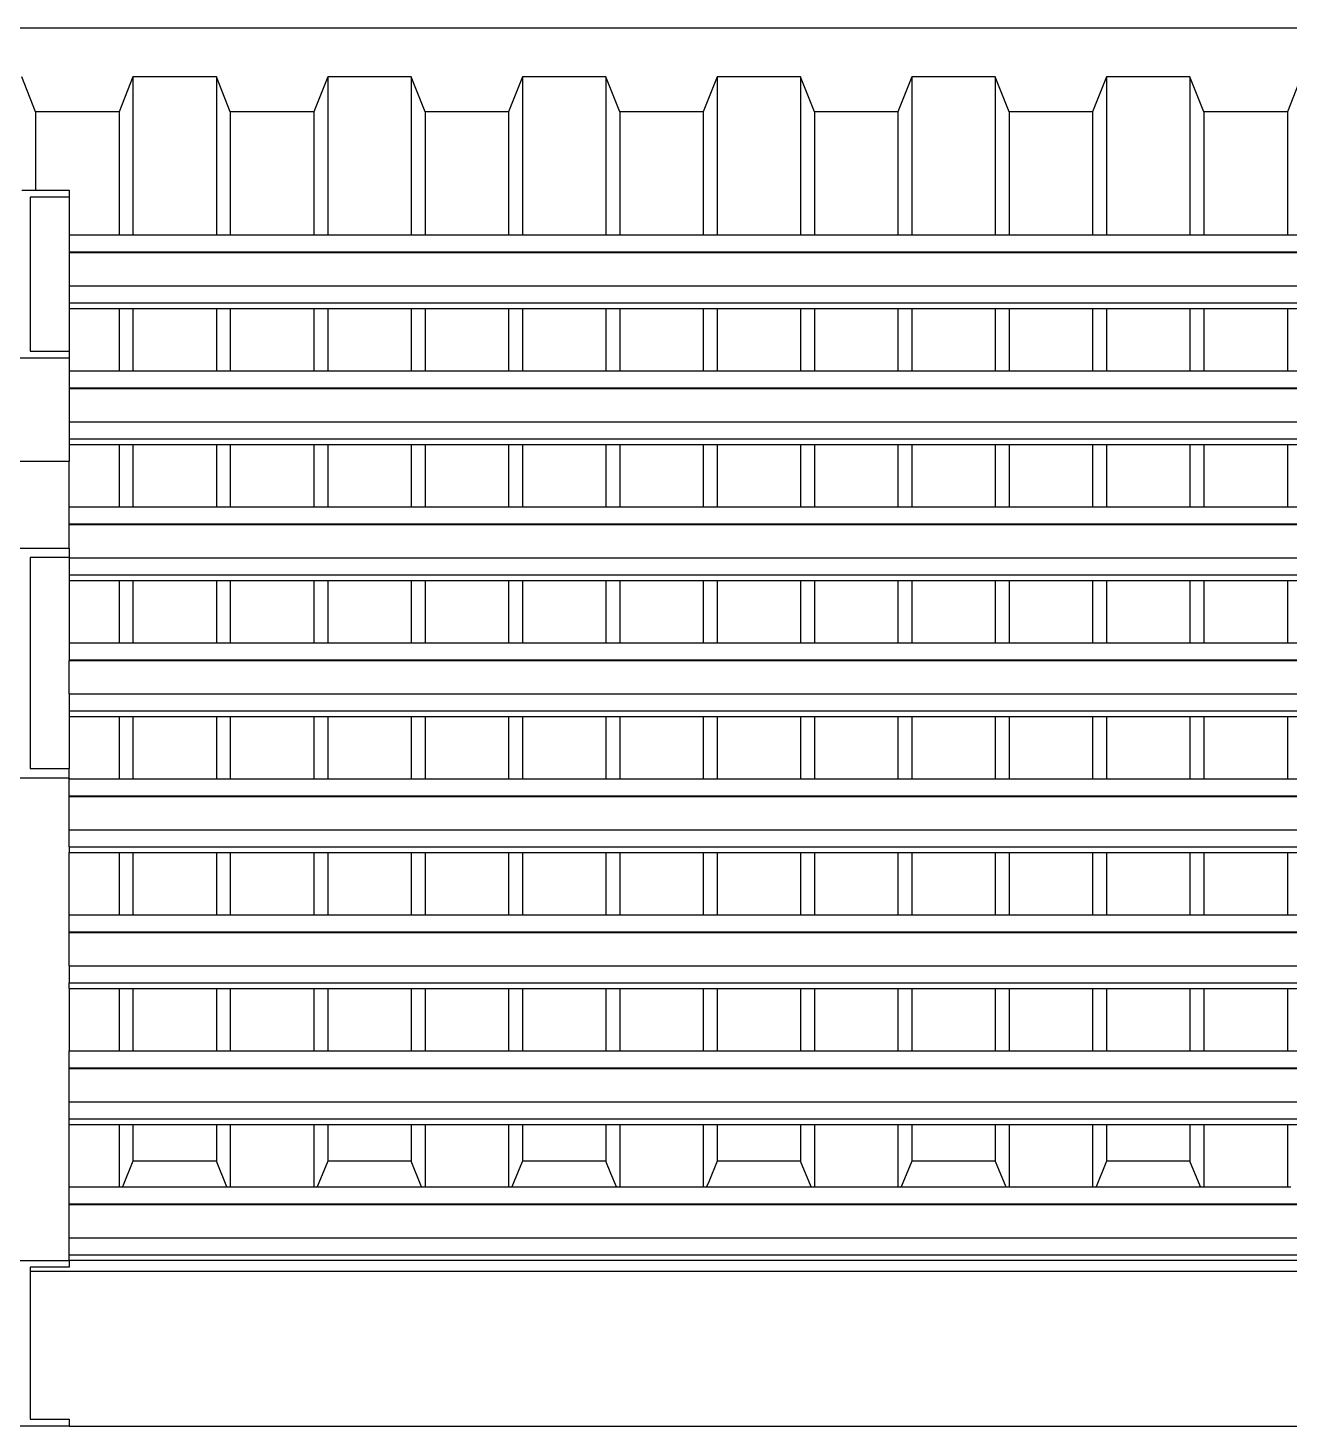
# Model space of a CAD drawing. Extents: x -35.6 to 35.6, y -12.2 to 13.4.
# Drawn here: x -14.985 to -13.156, y 10.833 to 12.861 of the extents above; entities that cross this region are included whole.
import ezdxf

# ---------------------------------------------------------------- set-up
doc = ezdxf.new("R2010")
doc.units = 0
doc.layers.get('0').update_dxf_attribs({"linetype": 'CONTINUOUS'})
doc.layers.add('SECTIONCUTEDGES', color=7, linetype='CONTINUOUS')

msp = doc.modelspace()

# ---------------------------------------------------------------- linework, layer by layer
for p, q in [((-14.8329, 12.7899), (-14.8329, 12.5607)), ((-14.7118, 12.7899), (-14.7118, 12.5607)), ((-14.5504, 12.7899), (-14.5504, 12.5607)), ((-14.4294, 12.7899), (-14.4294, 12.5607)), ((-14.268, 12.7899), (-14.268, 12.5607)), ((-14.147, 12.7899), (-14.147, 12.5607)), ((-13.9856, 12.7899), (-13.9856, 12.5607)), ((-13.8646, 12.7899), (-13.8646, 12.5607)), ((-13.7032, 12.7899), (-13.7032, 12.5607)), ((-13.5822, 12.7899), (-13.5822, 12.5607)), ((-13.4208, 12.7899), (-13.4208, 12.5607)), ((-13.2998, 12.7899), (-13.2998, 12.5607)), ((-14.9741, 12.7392), (-14.9741, 12.6254)), ((-14.853, 12.7392), (-14.853, 12.5607)), ((-14.6917, 12.7392), (-14.6917, 12.5607)), ((-14.5706, 12.7392), (-14.5706, 12.5607)), ((-14.4092, 12.7392), (-14.4092, 12.5607)), ((-14.2882, 12.7392), (-14.2882, 12.5607)), ((-14.1268, 12.7392), (-14.1268, 12.5607)), ((-14.0058, 12.7392), (-14.0058, 12.5607)), ((-13.8444, 12.7392), (-13.8444, 12.5607)), ((-13.7234, 12.7392), (-13.7234, 12.5607)), ((-13.562, 12.7392), (-13.562, 12.5607)), ((-13.441, 12.7392), (-13.441, 12.5607)), ((-13.2796, 12.7392), (-13.2796, 12.5607)), ((-13.1585, 12.7392), (-13.1585, 12.5607)), ((-14.9252, 12.6154), (-14.9252, 12.5607)), ((-14.9252, 12.5607), (-14.853, 12.5607)), ((-14.9252, 12.5607), (-14.9252, 12.536)), ((-14.853, 12.5607), (-14.8329, 12.5607)), ((-14.8329, 12.5607), (-14.7118, 12.5607)), ((-14.7118, 12.5607), (-14.6917, 12.5607)), ((-14.6917, 12.5607), (-14.5706, 12.5607)), ((-14.5706, 12.5607), (-14.5504, 12.5607)), ((-14.5504, 12.5607), (-14.4294, 12.5607)), ((-14.4294, 12.5607), (-14.4092, 12.5607)), ((-14.4092, 12.5607), (-14.2882, 12.5607)), ((-14.2882, 12.5607), (-14.268, 12.5607)), ((-14.268, 12.5607), (-14.147, 12.5607)), ((-14.147, 12.5607), (-14.1268, 12.5607)), ((-14.1268, 12.5607), (-14.0058, 12.5607)), ((-14.0058, 12.5607), (-13.9856, 12.5607)), ((-13.9856, 12.5607), (-13.8646, 12.5607)), ((-13.8646, 12.5607), (-13.8444, 12.5607)), ((-13.8444, 12.5607), (-13.7234, 12.5607)), ((-13.7234, 12.5607), (-13.7032, 12.5607)), ((-13.7032, 12.5607), (-13.5822, 12.5607)), ((-13.5822, 12.5607), (-13.562, 12.5607)), ((-13.562, 12.5607), (-13.441, 12.5607)), ((-13.441, 12.5607), (-13.4208, 12.5607)), ((-13.4208, 12.5607), (-13.2998, 12.5607)), ((-13.2998, 12.5607), (-13.2796, 12.5607)), ((-13.2796, 12.5607), (-13.1585, 12.5607)), ((-13.1585, 12.5607), (-13.1384, 12.5607)), ((-14.9252, 12.536), (-11.2952, 12.536)), ((-14.9252, 12.536), (-14.9252, 12.5352)), ((-14.9252, 12.5352), (-11.2952, 12.5352)), ((-14.9252, 12.5352), (-14.9252, 12.4867)), ((-14.9252, 12.4867), (-11.2952, 12.4867)), ((-14.9252, 12.4867), (-14.9252, 12.4621)), ((-14.9252, 12.4621), (-11.2952, 12.4621)), ((-14.9252, 12.4621), (-14.9252, 12.4538)), ((-14.9252, 12.4538), (-14.853, 12.4538)), ((-14.9252, 12.4538), (-14.9252, 12.392)), ((-14.853, 12.4538), (-14.853, 12.3634)), ((-14.853, 12.4538), (-14.8329, 12.4538)), ((-14.8329, 12.4538), (-14.8329, 12.3634)), ((-14.8329, 12.4538), (-14.7118, 12.4538)), ((-14.7118, 12.4538), (-14.7118, 12.3634)), ((-14.7118, 12.4538), (-14.6917, 12.4538)), ((-14.6917, 12.4538), (-14.6917, 12.3634)), ((-14.6917, 12.4538), (-14.5706, 12.4538)), ((-14.5706, 12.4538), (-14.5706, 12.3634)), ((-14.5706, 12.4538), (-14.5504, 12.4538)), ((-14.5504, 12.4538), (-14.5504, 12.3634)), ((-14.5504, 12.4538), (-14.4294, 12.4538)), ((-14.4294, 12.4538), (-14.4294, 12.3634)), ((-14.4294, 12.4538), (-14.4092, 12.4538)), ((-14.4092, 12.4538), (-14.4092, 12.3634)), ((-14.4092, 12.4538), (-14.2882, 12.4538)), ((-14.2882, 12.4538), (-14.2882, 12.3634)), ((-14.2882, 12.4538), (-14.268, 12.4538)), ((-14.268, 12.4538), (-14.268, 12.3634)), ((-14.268, 12.4538), (-14.147, 12.4538)), ((-14.147, 12.4538), (-14.147, 12.3634)), ((-14.147, 12.4538), (-14.1268, 12.4538)), ((-14.1268, 12.4538), (-14.1268, 12.3634)), ((-14.1268, 12.4538), (-14.0058, 12.4538)), ((-14.0058, 12.4538), (-14.0058, 12.3634)), ((-14.0058, 12.4538), (-13.9856, 12.4538)), ((-13.9856, 12.4538), (-13.9856, 12.3634)), ((-13.9856, 12.4538), (-13.8646, 12.4538)), ((-13.8646, 12.4538), (-13.8646, 12.3634)), ((-13.8646, 12.4538), (-13.8444, 12.4538)), ((-13.8444, 12.4538), (-13.8444, 12.3634)), ((-13.8444, 12.4538), (-13.7234, 12.4538)), ((-13.7234, 12.4538), (-13.7234, 12.3634)), ((-13.7234, 12.4538), (-13.7032, 12.4538)), ((-13.7032, 12.4538), (-13.7032, 12.3634)), ((-13.7032, 12.4538), (-13.5822, 12.4538)), ((-13.5822, 12.4538), (-13.5822, 12.3634)), ((-13.5822, 12.4538), (-13.562, 12.4538)), ((-13.562, 12.4538), (-13.562, 12.3634)), ((-13.562, 12.4538), (-13.441, 12.4538)), ((-13.441, 12.4538), (-13.441, 12.3634)), ((-13.441, 12.4538), (-13.4208, 12.4538)), ((-13.4208, 12.4538), (-13.4208, 12.3634)), ((-13.4208, 12.4538), (-13.2998, 12.4538)), ((-13.2998, 12.4538), (-13.2998, 12.3634)), ((-13.2998, 12.4538), (-13.2796, 12.4538)), ((-13.2796, 12.4538), (-13.2796, 12.3634)), ((-13.2796, 12.4538), (-13.1585, 12.4538)), ((-13.1585, 12.4538), (-13.1585, 12.3634)), ((-13.1585, 12.4538), (-13.1384, 12.4538)), ((-14.9252, 12.3821), (-14.9252, 12.3634)), ((-14.9252, 12.3634), (-14.853, 12.3634)), ((-14.9252, 12.3634), (-14.9252, 12.3388)), ((-14.853, 12.3634), (-14.8329, 12.3634)), ((-14.8329, 12.3634), (-14.7118, 12.3634)), ((-14.7118, 12.3634), (-14.6917, 12.3634)), ((-14.6917, 12.3634), (-14.5706, 12.3634)), ((-14.5706, 12.3634), (-14.5504, 12.3634)), ((-14.5504, 12.3634), (-14.4294, 12.3634)), ((-14.4294, 12.3634), (-14.4092, 12.3634)), ((-14.4092, 12.3634), (-14.2882, 12.3634)), ((-14.2882, 12.3634), (-14.268, 12.3634)), ((-14.268, 12.3634), (-14.147, 12.3634)), ((-14.147, 12.3634), (-14.1268, 12.3634)), ((-14.1268, 12.3634), (-14.0058, 12.3634)), ((-14.0058, 12.3634), (-13.9856, 12.3634)), ((-13.9856, 12.3634), (-13.8646, 12.3634)), ((-13.8646, 12.3634), (-13.8444, 12.3634)), ((-13.8444, 12.3634), (-13.7234, 12.3634)), ((-13.7234, 12.3634), (-13.7032, 12.3634)), ((-13.7032, 12.3634), (-13.5822, 12.3634)), ((-13.5822, 12.3634), (-13.562, 12.3634)), ((-13.562, 12.3634), (-13.441, 12.3634)), ((-13.441, 12.3634), (-13.4208, 12.3634)), ((-13.4208, 12.3634), (-13.2998, 12.3634)), ((-13.2998, 12.3634), (-13.2796, 12.3634)), ((-13.2796, 12.3634), (-13.1585, 12.3634)), ((-13.1585, 12.3634), (-13.1384, 12.3634)), ((-14.9252, 12.3388), (-11.2952, 12.3388)), ((-14.9252, 12.3388), (-14.9252, 12.3379)), ((-14.9252, 12.3379), (-11.2952, 12.3379)), ((-14.9252, 12.3379), (-14.9252, 12.2894)), ((-14.9252, 12.2894), (-11.2952, 12.2894)), ((-14.9252, 12.2894), (-14.9252, 12.2648)), ((-14.9252, 12.2648), (-11.2952, 12.2648)), ((-14.9252, 12.2648), (-14.9252, 12.2566)), ((-14.9252, 12.2566), (-14.853, 12.2566)), ((-14.9252, 12.2566), (-14.9252, 12.2324)), ((-14.853, 12.2566), (-14.853, 12.1661)), ((-14.853, 12.2566), (-14.8329, 12.2566)), ((-14.8329, 12.2566), (-14.8329, 12.1661)), ((-14.8329, 12.2566), (-14.7118, 12.2566)), ((-14.7118, 12.2566), (-14.7118, 12.1661)), ((-14.7118, 12.2566), (-14.6917, 12.2566)), ((-14.6917, 12.2566), (-14.6917, 12.1661)), ((-14.6917, 12.2566), (-14.5706, 12.2566)), ((-14.5706, 12.2566), (-14.5706, 12.1661)), ((-14.5706, 12.2566), (-14.5504, 12.2566)), ((-14.5504, 12.2566), (-14.5504, 12.1661)), ((-14.5504, 12.2566), (-14.4294, 12.2566)), ((-14.4294, 12.2566), (-14.4294, 12.1661)), ((-14.4294, 12.2566), (-14.4092, 12.2566)), ((-14.4092, 12.2566), (-14.4092, 12.1661)), ((-14.4092, 12.2566), (-14.2882, 12.2566)), ((-14.2882, 12.2566), (-14.2882, 12.1661)), ((-14.2882, 12.2566), (-14.268, 12.2566)), ((-14.268, 12.2566), (-14.268, 12.1661)), ((-14.268, 12.2566), (-14.147, 12.2566)), ((-14.147, 12.2566), (-14.147, 12.1661)), ((-14.147, 12.2566), (-14.1268, 12.2566)), ((-14.1268, 12.2566), (-14.1268, 12.1661)), ((-14.1268, 12.2566), (-14.0058, 12.2566)), ((-14.0058, 12.2566), (-14.0058, 12.1661)), ((-14.0058, 12.2566), (-13.9856, 12.2566)), ((-13.9856, 12.2566), (-13.9856, 12.1661)), ((-13.9856, 12.2566), (-13.8646, 12.2566)), ((-13.8646, 12.2566), (-13.8646, 12.1661)), ((-13.8646, 12.2566), (-13.8444, 12.2566)), ((-13.8444, 12.2566), (-13.8444, 12.1661)), ((-13.8444, 12.2566), (-13.7234, 12.2566)), ((-13.7234, 12.2566), (-13.7234, 12.1661)), ((-13.7234, 12.2566), (-13.7032, 12.2566)), ((-13.7032, 12.2566), (-13.7032, 12.1661)), ((-13.7032, 12.2566), (-13.5822, 12.2566)), ((-13.5822, 12.2566), (-13.5822, 12.1661)), ((-13.5822, 12.2566), (-13.562, 12.2566)), ((-13.562, 12.2566), (-13.562, 12.1661)), ((-13.562, 12.2566), (-13.441, 12.2566)), ((-13.441, 12.2566), (-13.441, 12.1661)), ((-13.441, 12.2566), (-13.4208, 12.2566)), ((-13.4208, 12.2566), (-13.4208, 12.1661)), ((-13.4208, 12.2566), (-13.2998, 12.2566)), ((-13.2998, 12.2566), (-13.2998, 12.1661)), ((-13.2998, 12.2566), (-13.2796, 12.2566)), ((-13.2796, 12.2566), (-13.2796, 12.1661)), ((-13.2796, 12.2566), (-13.1585, 12.2566)), ((-13.1585, 12.2566), (-13.1585, 12.1661)), ((-13.1585, 12.2566), (-13.1384, 12.2566)), ((-15.0452, 12.2324), (-14.9252, 12.2324)), ((-14.9252, 12.1661), (-14.9252, 12.2324)), ((-14.9252, 12.1661), (-14.853, 12.1661)), ((-14.9252, 12.1415), (-14.9252, 12.1661)), ((-14.853, 12.1661), (-14.8329, 12.1661)), ((-14.8329, 12.1661), (-14.7118, 12.1661)), ((-14.7118, 12.1661), (-14.6917, 12.1661)), ((-14.6917, 12.1661), (-14.5706, 12.1661)), ((-14.5706, 12.1661), (-14.5504, 12.1661)), ((-14.5504, 12.1661), (-14.4294, 12.1661)), ((-14.4294, 12.1661), (-14.4092, 12.1661)), ((-14.4092, 12.1661), (-14.2882, 12.1661)), ((-14.2882, 12.1661), (-14.268, 12.1661)), ((-14.268, 12.1661), (-14.147, 12.1661)), ((-14.147, 12.1661), (-14.1268, 12.1661)), ((-14.1268, 12.1661), (-14.0058, 12.1661)), ((-14.0058, 12.1661), (-13.9856, 12.1661)), ((-13.9856, 12.1661), (-13.8646, 12.1661)), ((-13.8646, 12.1661), (-13.8444, 12.1661)), ((-13.8444, 12.1661), (-13.7234, 12.1661)), ((-13.7234, 12.1661), (-13.7032, 12.1661)), ((-13.7032, 12.1661), (-13.5822, 12.1661)), ((-13.5822, 12.1661), (-13.562, 12.1661)), ((-13.562, 12.1661), (-13.441, 12.1661)), ((-13.441, 12.1661), (-13.4208, 12.1661)), ((-13.4208, 12.1661), (-13.2998, 12.1661)), ((-13.2998, 12.1661), (-13.2796, 12.1661)), ((-13.2796, 12.1661), (-13.1585, 12.1661)), ((-13.1585, 12.1661), (-13.1384, 12.1661)), ((-14.9252, 12.1415), (-11.2952, 12.1415)), ((-14.9252, 12.1407), (-14.9252, 12.1415)), ((-14.9252, 12.1407), (-11.2952, 12.1407)), ((-14.9252, 12.1064), (-14.9252, 12.1407)), ((-14.9252, 12.0928), (-14.9252, 12.0922)), ((-14.9252, 12.0922), (-11.2952, 12.0922)), ((-14.9252, 12.0922), (-14.9252, 12.0675)), ((-14.9252, 12.0675), (-11.2952, 12.0675)), ((-14.9252, 12.0675), (-14.9252, 12.0593)), ((-14.9252, 12.0593), (-14.853, 12.0593)), ((-14.9252, 12.0593), (-14.9252, 11.9689)), ((-14.853, 12.0593), (-14.853, 11.9689)), ((-14.853, 12.0593), (-14.8329, 12.0593)), ((-14.8329, 12.0593), (-14.8329, 11.9689)), ((-14.8329, 12.0593), (-14.7118, 12.0593)), ((-14.7118, 12.0593), (-14.7118, 11.9689)), ((-14.7118, 12.0593), (-14.6917, 12.0593)), ((-14.6917, 12.0593), (-14.6917, 11.9689)), ((-14.6917, 12.0593), (-14.5706, 12.0593)), ((-14.5706, 12.0593), (-14.5706, 11.9689)), ((-14.5706, 12.0593), (-14.5504, 12.0593)), ((-14.5504, 12.0593), (-14.5504, 11.9689)), ((-14.5504, 12.0593), (-14.4294, 12.0593)), ((-14.4294, 12.0593), (-14.4294, 11.9689)), ((-14.4294, 12.0593), (-14.4092, 12.0593)), ((-14.4092, 12.0593), (-14.4092, 11.9689)), ((-14.4092, 12.0593), (-14.2882, 12.0593)), ((-14.2882, 12.0593), (-14.2882, 11.9689)), ((-14.2882, 12.0593), (-14.268, 12.0593)), ((-14.268, 12.0593), (-14.268, 11.9689)), ((-14.268, 12.0593), (-14.147, 12.0593)), ((-14.147, 12.0593), (-14.147, 11.9689)), ((-14.147, 12.0593), (-14.1268, 12.0593)), ((-14.1268, 12.0593), (-14.1268, 11.9689)), ((-14.1268, 12.0593), (-14.0058, 12.0593)), ((-14.0058, 12.0593), (-14.0058, 11.9689)), ((-14.0058, 12.0593), (-13.9856, 12.0593)), ((-13.9856, 12.0593), (-13.9856, 11.9689)), ((-13.9856, 12.0593), (-13.8646, 12.0593)), ((-13.8646, 12.0593), (-13.8646, 11.9689)), ((-13.8646, 12.0593), (-13.8444, 12.0593)), ((-13.8444, 12.0593), (-13.8444, 11.9689)), ((-13.8444, 12.0593), (-13.7234, 12.0593)), ((-13.7234, 12.0593), (-13.7234, 11.9689)), ((-13.7234, 12.0593), (-13.7032, 12.0593)), ((-13.7032, 12.0593), (-13.7032, 11.9689)), ((-13.7032, 12.0593), (-13.5822, 12.0593)), ((-13.5822, 12.0593), (-13.5822, 11.9689)), ((-13.5822, 12.0593), (-13.562, 12.0593)), ((-13.562, 12.0593), (-13.562, 11.9689)), ((-13.562, 12.0593), (-13.441, 12.0593)), ((-13.441, 12.0593), (-13.441, 11.9689)), ((-13.441, 12.0593), (-13.4208, 12.0593)), ((-13.4208, 12.0593), (-13.4208, 11.9689)), ((-13.4208, 12.0593), (-13.2998, 12.0593)), ((-13.2998, 12.0593), (-13.2998, 11.9689)), ((-13.2998, 12.0593), (-13.2796, 12.0593)), ((-13.2796, 12.0593), (-13.2796, 11.9689)), ((-13.2796, 12.0593), (-13.1585, 12.0593)), ((-13.1585, 12.0593), (-13.1585, 11.9689)), ((-13.1585, 12.0593), (-13.1384, 12.0593)), ((-14.9252, 11.9689), (-14.853, 11.9689)), ((-14.9252, 11.9689), (-14.9252, 11.9442)), ((-14.853, 11.9689), (-14.8329, 11.9689)), ((-14.8329, 11.9689), (-14.7118, 11.9689)), ((-14.7118, 11.9689), (-14.6917, 11.9689)), ((-14.6917, 11.9689), (-14.5706, 11.9689)), ((-14.5706, 11.9689), (-14.5504, 11.9689)), ((-14.5504, 11.9689), (-14.4294, 11.9689)), ((-14.4294, 11.9689), (-14.4092, 11.9689)), ((-14.4092, 11.9689), (-14.2882, 11.9689)), ((-14.2882, 11.9689), (-14.268, 11.9689)), ((-14.268, 11.9689), (-14.147, 11.9689)), ((-14.147, 11.9689), (-14.1268, 11.9689)), ((-14.1268, 11.9689), (-14.0058, 11.9689)), ((-14.0058, 11.9689), (-13.9856, 11.9689)), ((-13.9856, 11.9689), (-13.8646, 11.9689)), ((-13.8646, 11.9689), (-13.8444, 11.9689)), ((-13.8444, 11.9689), (-13.7234, 11.9689)), ((-13.7234, 11.9689), (-13.7032, 11.9689)), ((-13.7032, 11.9689), (-13.5822, 11.9689)), ((-13.5822, 11.9689), (-13.562, 11.9689)), ((-13.562, 11.9689), (-13.441, 11.9689)), ((-13.441, 11.9689), (-13.4208, 11.9689)), ((-13.4208, 11.9689), (-13.2998, 11.9689)), ((-13.2998, 11.9689), (-13.2796, 11.9689)), ((-13.2796, 11.9689), (-13.1585, 11.9689)), ((-13.1585, 11.9689), (-13.1384, 11.9689)), ((-14.9252, 11.9442), (-11.2952, 11.9442)), ((-14.9252, 11.9442), (-14.9252, 11.9434)), ((-14.9252, 11.9434), (-11.2952, 11.9434)), ((-14.9252, 11.8949), (-14.9252, 11.9434)), ((-14.9252, 11.8949), (-11.2952, 11.8949)), ((-14.9252, 11.8949), (-14.9252, 11.8702)), ((-14.9252, 11.8702), (-11.2952, 11.8702)), ((-14.9252, 11.8702), (-14.9252, 11.862)), ((-14.9252, 11.862), (-14.853, 11.862)), ((-14.9252, 11.862), (-14.9252, 11.7865)), ((-14.853, 11.862), (-14.853, 11.7716)), ((-14.853, 11.862), (-14.8329, 11.862)), ((-14.8329, 11.862), (-14.8329, 11.7716)), ((-14.8329, 11.862), (-14.7118, 11.862)), ((-14.7118, 11.862), (-14.7118, 11.7716)), ((-14.7118, 11.862), (-14.6917, 11.862)), ((-14.6917, 11.862), (-14.6917, 11.7716)), ((-14.6917, 11.862), (-14.5706, 11.862)), ((-14.5706, 11.862), (-14.5706, 11.7716)), ((-14.5706, 11.862), (-14.5504, 11.862)), ((-14.5504, 11.862), (-14.5504, 11.7716)), ((-14.5504, 11.862), (-14.4294, 11.862)), ((-14.4294, 11.862), (-14.4294, 11.7716)), ((-14.4294, 11.862), (-14.4092, 11.862)), ((-14.4092, 11.862), (-14.4092, 11.7716)), ((-14.4092, 11.862), (-14.2882, 11.862)), ((-14.2882, 11.862), (-14.2882, 11.7716)), ((-14.2882, 11.862), (-14.268, 11.862)), ((-14.268, 11.862), (-14.268, 11.7716)), ((-14.268, 11.862), (-14.147, 11.862)), ((-14.147, 11.862), (-14.147, 11.7716)), ((-14.147, 11.862), (-14.1268, 11.862)), ((-14.1268, 11.862), (-14.1268, 11.7716)), ((-14.1268, 11.862), (-14.0058, 11.862)), ((-14.0058, 11.862), (-14.0058, 11.7716)), ((-14.0058, 11.862), (-13.9856, 11.862)), ((-13.9856, 11.862), (-13.9856, 11.7716)), ((-13.9856, 11.862), (-13.8646, 11.862)), ((-13.8646, 11.862), (-13.8646, 11.7716)), ((-13.8646, 11.862), (-13.8444, 11.862)), ((-13.8444, 11.862), (-13.8444, 11.7716)), ((-13.8444, 11.862), (-13.7234, 11.862)), ((-13.7234, 11.862), (-13.7234, 11.7716)), ((-13.7234, 11.862), (-13.7032, 11.862)), ((-13.7032, 11.862), (-13.7032, 11.7716)), ((-13.7032, 11.862), (-13.5822, 11.862)), ((-13.5822, 11.862), (-13.5822, 11.7716)), ((-13.5822, 11.862), (-13.562, 11.862)), ((-13.562, 11.862), (-13.562, 11.7716)), ((-13.562, 11.862), (-13.441, 11.862)), ((-13.441, 11.862), (-13.441, 11.7716)), ((-13.441, 11.862), (-13.4208, 11.862)), ((-13.4208, 11.862), (-13.4208, 11.7716)), ((-13.4208, 11.862), (-13.2998, 11.862)), ((-13.2998, 11.862), (-13.2998, 11.7716)), ((-13.2998, 11.862), (-13.2796, 11.862)), ((-13.2796, 11.862), (-13.2796, 11.7716)), ((-13.2796, 11.862), (-13.1585, 11.862)), ((-13.1585, 11.862), (-13.1585, 11.7716)), ((-13.1585, 11.862), (-13.1384, 11.862)), ((-14.9252, 11.7729), (-14.9252, 11.7716)), ((-14.9252, 11.7716), (-14.853, 11.7716)), ((-14.9252, 11.7469), (-14.9252, 11.7716)), ((-14.853, 11.7716), (-14.8329, 11.7716)), ((-14.8329, 11.7716), (-14.7118, 11.7716)), ((-14.7118, 11.7716), (-14.6917, 11.7716)), ((-14.6917, 11.7716), (-14.5706, 11.7716)), ((-14.5706, 11.7716), (-14.5504, 11.7716)), ((-14.5504, 11.7716), (-14.4294, 11.7716)), ((-14.4294, 11.7716), (-14.4092, 11.7716)), ((-14.4092, 11.7716), (-14.2882, 11.7716)), ((-14.2882, 11.7716), (-14.268, 11.7716)), ((-14.268, 11.7716), (-14.147, 11.7716)), ((-14.147, 11.7716), (-14.1268, 11.7716)), ((-14.1268, 11.7716), (-14.0058, 11.7716)), ((-14.0058, 11.7716), (-13.9856, 11.7716)), ((-13.9856, 11.7716), (-13.8646, 11.7716)), ((-13.8646, 11.7716), (-13.8444, 11.7716)), ((-13.8444, 11.7716), (-13.7234, 11.7716)), ((-13.7234, 11.7716), (-13.7032, 11.7716)), ((-13.7032, 11.7716), (-13.5822, 11.7716)), ((-13.5822, 11.7716), (-13.562, 11.7716)), ((-13.562, 11.7716), (-13.441, 11.7716)), ((-13.441, 11.7716), (-13.4208, 11.7716)), ((-13.4208, 11.7716), (-13.2998, 11.7716)), ((-13.2998, 11.7716), (-13.2796, 11.7716)), ((-13.2796, 11.7716), (-13.1585, 11.7716)), ((-13.1585, 11.7716), (-13.1384, 11.7716)), ((-14.9252, 11.7469), (-11.2952, 11.7469)), ((-14.9252, 11.7461), (-14.9252, 11.7469)), ((-14.9252, 11.7461), (-11.2952, 11.7461)), ((-14.9252, 11.6976), (-14.9252, 11.7461)), ((-14.9252, 11.6976), (-11.2952, 11.6976)), ((-14.9252, 11.6729), (-14.9252, 11.6976)), ((-14.9252, 11.6729), (-11.2952, 11.6729)), ((-14.9252, 11.6729), (-14.9252, 11.6647)), ((-14.9252, 11.6647), (-14.853, 11.6647)), ((-14.9252, 11.5743), (-14.9252, 11.6647)), ((-14.853, 11.6647), (-14.853, 11.5743)), ((-14.853, 11.6647), (-14.8329, 11.6647)), ((-14.8329, 11.6647), (-14.8329, 11.5743)), ((-14.8329, 11.6647), (-14.7118, 11.6647)), ((-14.7118, 11.6647), (-14.7118, 11.5743)), ((-14.7118, 11.6647), (-14.6917, 11.6647)), ((-14.6917, 11.6647), (-14.6917, 11.5743)), ((-14.6917, 11.6647), (-14.5706, 11.6647)), ((-14.5706, 11.6647), (-14.5706, 11.5743)), ((-14.5706, 11.6647), (-14.5504, 11.6647)), ((-14.5504, 11.6647), (-14.5504, 11.5743)), ((-14.5504, 11.6647), (-14.4294, 11.6647)), ((-14.4294, 11.6647), (-14.4294, 11.5743)), ((-14.4294, 11.6647), (-14.4092, 11.6647)), ((-14.4092, 11.6647), (-14.4092, 11.5743)), ((-14.4092, 11.6647), (-14.2882, 11.6647)), ((-14.2882, 11.6647), (-14.2882, 11.5743)), ((-14.2882, 11.6647), (-14.268, 11.6647)), ((-14.268, 11.6647), (-14.268, 11.5743)), ((-14.268, 11.6647), (-14.147, 11.6647)), ((-14.147, 11.6647), (-14.147, 11.5743)), ((-14.147, 11.6647), (-14.1268, 11.6647)), ((-14.1268, 11.6647), (-14.1268, 11.5743)), ((-14.1268, 11.6647), (-14.0058, 11.6647)), ((-14.0058, 11.6647), (-14.0058, 11.5743)), ((-14.0058, 11.6647), (-13.9856, 11.6647)), ((-13.9856, 11.6647), (-13.9856, 11.5743)), ((-13.9856, 11.6647), (-13.8646, 11.6647)), ((-13.8646, 11.6647), (-13.8646, 11.5743)), ((-13.8646, 11.6647), (-13.8444, 11.6647)), ((-13.8444, 11.6647), (-13.8444, 11.5743)), ((-13.8444, 11.6647), (-13.7234, 11.6647)), ((-13.7234, 11.6647), (-13.7234, 11.5743)), ((-13.7234, 11.6647), (-13.7032, 11.6647)), ((-13.7032, 11.6647), (-13.7032, 11.5743)), ((-13.7032, 11.6647), (-13.5822, 11.6647)), ((-13.5822, 11.6647), (-13.5822, 11.5743)), ((-13.5822, 11.6647), (-13.562, 11.6647)), ((-13.562, 11.6647), (-13.562, 11.5743)), ((-13.562, 11.6647), (-13.441, 11.6647)), ((-13.441, 11.6647), (-13.441, 11.5743)), ((-13.441, 11.6647), (-13.4208, 11.6647)), ((-13.4208, 11.6647), (-13.4208, 11.5743)), ((-13.4208, 11.6647), (-13.2998, 11.6647)), ((-13.2998, 11.6647), (-13.2998, 11.5743)), ((-13.2998, 11.6647), (-13.2796, 11.6647)), ((-13.2796, 11.6647), (-13.2796, 11.5743)), ((-13.2796, 11.6647), (-13.1585, 11.6647)), ((-13.1585, 11.6647), (-13.1585, 11.5743)), ((-13.1585, 11.6647), (-13.1384, 11.6647)), ((-14.9252, 11.5743), (-14.853, 11.5743)), ((-14.9252, 11.5496), (-14.9252, 11.5743)), ((-14.853, 11.5743), (-14.8329, 11.5743)), ((-14.8329, 11.5743), (-14.7118, 11.5743)), ((-14.7118, 11.5743), (-14.6917, 11.5743)), ((-14.6917, 11.5743), (-14.5706, 11.5743)), ((-14.5706, 11.5743), (-14.5504, 11.5743)), ((-14.5504, 11.5743), (-14.4294, 11.5743)), ((-14.4294, 11.5743), (-14.4092, 11.5743)), ((-14.4092, 11.5743), (-14.2882, 11.5743)), ((-14.2882, 11.5743), (-14.268, 11.5743)), ((-14.268, 11.5743), (-14.147, 11.5743)), ((-14.147, 11.5743), (-14.1268, 11.5743)), ((-14.1268, 11.5743), (-14.0058, 11.5743)), ((-14.0058, 11.5743), (-13.9856, 11.5743)), ((-13.9856, 11.5743), (-13.8646, 11.5743)), ((-13.8646, 11.5743), (-13.8444, 11.5743)), ((-13.8444, 11.5743), (-13.7234, 11.5743)), ((-13.7234, 11.5743), (-13.7032, 11.5743)), ((-13.7032, 11.5743), (-13.5822, 11.5743)), ((-13.5822, 11.5743), (-13.562, 11.5743)), ((-13.562, 11.5743), (-13.441, 11.5743)), ((-13.441, 11.5743), (-13.4208, 11.5743)), ((-13.4208, 11.5743), (-13.2998, 11.5743)), ((-13.2998, 11.5743), (-13.2796, 11.5743)), ((-13.2796, 11.5743), (-13.1585, 11.5743)), ((-13.1585, 11.5743), (-13.1384, 11.5743)), ((-14.9252, 11.5496), (-11.2952, 11.5496)), ((-14.9252, 11.5488), (-14.9252, 11.5496)), ((-14.9252, 11.5488), (-11.2952, 11.5488)), ((-14.9252, 11.5003), (-14.9252, 11.5488)), ((-14.9252, 11.5003), (-11.2952, 11.5003)), ((-14.9252, 11.5003), (-14.9252, 11.4757)), ((-14.9252, 11.4757), (-11.2952, 11.4757)), ((-14.9252, 11.4674), (-14.9252, 11.4757)), ((-14.9252, 11.4674), (-14.853, 11.4674)), ((-14.9252, 11.4674), (-14.9252, 11.377)), ((-14.853, 11.4674), (-14.853, 11.377)), ((-14.853, 11.4674), (-14.8329, 11.4674)), ((-14.8329, 11.4674), (-14.8329, 11.377)), ((-14.8329, 11.4674), (-14.7118, 11.4674)), ((-14.7118, 11.4674), (-14.7118, 11.377)), ((-14.7118, 11.4674), (-14.6917, 11.4674)), ((-14.6917, 11.4674), (-14.6917, 11.377)), ((-14.6917, 11.4674), (-14.5706, 11.4674)), ((-14.5706, 11.4674), (-14.5706, 11.377)), ((-14.5706, 11.4674), (-14.5504, 11.4674)), ((-14.5504, 11.4674), (-14.5504, 11.377)), ((-14.5504, 11.4674), (-14.4294, 11.4674)), ((-14.4294, 11.4674), (-14.4294, 11.377)), ((-14.4294, 11.4674), (-14.4092, 11.4674)), ((-14.4092, 11.4674), (-14.4092, 11.377)), ((-14.4092, 11.4674), (-14.2882, 11.4674)), ((-14.2882, 11.4674), (-14.2882, 11.377)), ((-14.2882, 11.4674), (-14.268, 11.4674)), ((-14.268, 11.4674), (-14.268, 11.377)), ((-14.268, 11.4674), (-14.147, 11.4674)), ((-14.147, 11.4674), (-14.147, 11.377)), ((-14.147, 11.4674), (-14.1268, 11.4674)), ((-14.1268, 11.4674), (-14.1268, 11.377)), ((-14.1268, 11.4674), (-14.0058, 11.4674)), ((-14.0058, 11.4674), (-14.0058, 11.377)), ((-14.0058, 11.4674), (-13.9856, 11.4674)), ((-13.9856, 11.4674), (-13.9856, 11.377)), ((-13.9856, 11.4674), (-13.8646, 11.4674)), ((-13.8646, 11.4674), (-13.8646, 11.377)), ((-13.8646, 11.4674), (-13.8444, 11.4674)), ((-13.8444, 11.4674), (-13.8444, 11.377)), ((-13.8444, 11.4674), (-13.7234, 11.4674)), ((-13.7234, 11.4674), (-13.7234, 11.377)), ((-13.7234, 11.4674), (-13.7032, 11.4674)), ((-13.7032, 11.4674), (-13.7032, 11.377)), ((-13.7032, 11.4674), (-13.5822, 11.4674)), ((-13.5822, 11.4674), (-13.5822, 11.377)), ((-13.5822, 11.4674), (-13.562, 11.4674)), ((-13.562, 11.4674), (-13.562, 11.377)), ((-13.562, 11.4674), (-13.441, 11.4674)), ((-13.441, 11.4674), (-13.441, 11.377)), ((-13.441, 11.4674), (-13.4208, 11.4674)), ((-13.4208, 11.4674), (-13.4208, 11.377)), ((-13.4208, 11.4674), (-13.2998, 11.4674)), ((-13.2998, 11.4674), (-13.2998, 11.377)), ((-13.2998, 11.4674), (-13.2796, 11.4674)), ((-13.2796, 11.4674), (-13.2796, 11.377)), ((-13.2796, 11.4674), (-13.1585, 11.4674)), ((-13.1585, 11.4674), (-13.1585, 11.377)), ((-13.1585, 11.4674), (-13.1384, 11.4674)), ((-14.9252, 11.377), (-14.853, 11.377)), ((-14.9252, 11.3524), (-14.9252, 11.377)), ((-14.853, 11.377), (-14.8329, 11.377)), ((-14.8329, 11.377), (-14.7118, 11.377)), ((-14.7118, 11.377), (-14.6917, 11.377)), ((-14.6917, 11.377), (-14.5706, 11.377)), ((-14.5706, 11.377), (-14.5504, 11.377)), ((-14.5504, 11.377), (-14.4294, 11.377)), ((-14.4294, 11.377), (-14.4092, 11.377)), ((-14.4092, 11.377), (-14.2882, 11.377)), ((-14.2882, 11.377), (-14.268, 11.377)), ((-14.268, 11.377), (-14.147, 11.377)), ((-14.147, 11.377), (-14.1268, 11.377)), ((-14.1268, 11.377), (-14.0058, 11.377)), ((-14.0058, 11.377), (-13.9856, 11.377)), ((-13.9856, 11.377), (-13.8646, 11.377)), ((-13.8646, 11.377), (-13.8444, 11.377)), ((-13.8444, 11.377), (-13.7234, 11.377)), ((-13.7234, 11.377), (-13.7032, 11.377)), ((-13.7032, 11.377), (-13.5822, 11.377)), ((-13.5822, 11.377), (-13.562, 11.377)), ((-13.562, 11.377), (-13.441, 11.377)), ((-13.441, 11.377), (-13.4208, 11.377)), ((-13.4208, 11.377), (-13.2998, 11.377)), ((-13.2998, 11.377), (-13.2796, 11.377)), ((-13.2796, 11.377), (-13.1585, 11.377)), ((-13.1585, 11.377), (-13.1384, 11.377)), ((-14.9252, 11.3524), (-11.2952, 11.3524)), ((-14.9252, 11.3515), (-14.9252, 11.3524)), ((-14.9252, 11.3515), (-11.2952, 11.3515)), ((-14.9252, 11.303), (-14.9252, 11.3515)), ((-14.9252, 11.303), (-11.2952, 11.303)), ((-14.9252, 11.2784), (-14.9252, 11.303)), ((-14.9252, 11.2784), (-11.2952, 11.2784)), ((-14.9252, 11.2702), (-14.9252, 11.2784)), ((-14.9252, 11.2702), (-14.853, 11.2702)), ((-14.9252, 11.1797), (-14.9252, 11.2702)), ((-14.853, 11.2702), (-14.853, 11.1797)), ((-14.853, 11.2702), (-14.8329, 11.2702)), ((-14.8329, 11.2702), (-14.8329, 11.217)), ((-14.8329, 11.2702), (-14.7118, 11.2702)), ((-14.7118, 11.2702), (-14.7118, 11.217)), ((-14.7118, 11.2702), (-14.6917, 11.2702)), ((-14.6917, 11.2702), (-14.6917, 11.1797)), ((-14.6917, 11.2702), (-14.5706, 11.2702)), ((-14.5706, 11.2702), (-14.5706, 11.1797)), ((-14.5706, 11.2702), (-14.5504, 11.2702)), ((-14.5504, 11.2702), (-14.5504, 11.217)), ((-14.5504, 11.2702), (-14.4294, 11.2702)), ((-14.4294, 11.2702), (-14.4294, 11.217)), ((-14.4294, 11.2702), (-14.4092, 11.2702)), ((-14.4092, 11.2702), (-14.4092, 11.1797)), ((-14.4092, 11.2702), (-14.2882, 11.2702)), ((-14.2882, 11.2702), (-14.2882, 11.1797)), ((-14.2882, 11.2702), (-14.268, 11.2702)), ((-14.268, 11.2702), (-14.268, 11.217)), ((-14.268, 11.2702), (-14.147, 11.2702)), ((-14.147, 11.2702), (-14.147, 11.217)), ((-14.147, 11.2702), (-14.1268, 11.2702)), ((-14.1268, 11.2702), (-14.1268, 11.1797)), ((-14.1268, 11.2702), (-14.0058, 11.2702)), ((-14.0058, 11.2702), (-14.0058, 11.1797)), ((-14.0058, 11.2702), (-13.9856, 11.2702)), ((-13.9856, 11.2702), (-13.9856, 11.217)), ((-13.9856, 11.2702), (-13.8646, 11.2702)), ((-13.8646, 11.2702), (-13.8646, 11.217)), ((-13.8646, 11.2702), (-13.8444, 11.2702)), ((-13.8444, 11.2702), (-13.8444, 11.1797)), ((-13.8444, 11.2702), (-13.7234, 11.2702)), ((-13.7234, 11.2702), (-13.7234, 11.1797)), ((-13.7234, 11.2702), (-13.7032, 11.2702)), ((-13.7032, 11.2702), (-13.7032, 11.217)), ((-13.7032, 11.2702), (-13.5822, 11.2702)), ((-13.5822, 11.2702), (-13.5822, 11.217)), ((-13.5822, 11.2702), (-13.562, 11.2702)), ((-13.562, 11.2702), (-13.562, 11.1797)), ((-13.562, 11.2702), (-13.441, 11.2702)), ((-13.441, 11.2702), (-13.441, 11.1797)), ((-13.441, 11.2702), (-13.4208, 11.2702)), ((-13.4208, 11.2702), (-13.4208, 11.217)), ((-13.4208, 11.2702), (-13.2998, 11.2702)), ((-13.2998, 11.2702), (-13.2998, 11.217)), ((-13.2998, 11.2702), (-13.2796, 11.2702)), ((-13.2796, 11.2702), (-13.2796, 11.1797)), ((-13.2796, 11.2702), (-13.1585, 11.2702)), ((-13.1585, 11.2702), (-13.1585, 11.1797)), ((-13.1585, 11.2702), (-13.1384, 11.2702)), ((-14.8329, 11.217), (-14.8481, 11.1797)), ((-14.7118, 11.217), (-14.8329, 11.217)), ((-14.6966, 11.1797), (-14.7118, 11.217)), ((-14.5504, 11.217), (-14.5657, 11.1797)), ((-14.4294, 11.217), (-14.5504, 11.217)), ((-14.4142, 11.1797), (-14.4294, 11.217)), ((-14.268, 11.217), (-14.2708, 11.2102)), ((-14.147, 11.217), (-14.268, 11.217)), ((-14.1397, 11.1992), (-14.147, 11.217)), ((-13.9856, 11.217), (-13.9978, 11.1872)), ((-13.8646, 11.217), (-13.9856, 11.217)), ((-13.8493, 11.1797), (-13.8646, 11.217)), ((-13.7032, 11.217), (-13.7185, 11.1797)), ((-13.5822, 11.217), (-13.7032, 11.217)), ((-13.5822, 11.217), (-13.5669, 11.1797)), ((-13.4208, 11.217), (-13.436, 11.1797)), ((-13.2998, 11.217), (-13.4208, 11.217)), ((-13.2845, 11.1797), (-13.2998, 11.217)), ((-14.2708, 11.2102), (-14.2833, 11.1797)), ((-14.1317, 11.1797), (-14.1397, 11.1992)), ((-14.9252, 11.1797), (-14.853, 11.1797)), ((-14.9252, 11.1551), (-14.9252, 11.1797)), ((-14.853, 11.1797), (-14.8481, 11.1797)), ((-14.8481, 11.1797), (-14.6966, 11.1797)), ((-14.6966, 11.1797), (-14.6917, 11.1797)), ((-14.6917, 11.1797), (-14.5706, 11.1797)), ((-14.5706, 11.1797), (-14.5657, 11.1797)), ((-14.5657, 11.1797), (-14.4142, 11.1797)), ((-14.4142, 11.1797), (-14.4092, 11.1797)), ((-14.4092, 11.1797), (-14.2882, 11.1797)), ((-14.2882, 11.1797), (-14.2833, 11.1797)), ((-14.2833, 11.1797), (-14.1317, 11.1797)), ((-14.1317, 11.1797), (-14.1268, 11.1797)), ((-14.1268, 11.1797), (-14.0058, 11.1797)), ((-14.0058, 11.1797), (-14.0009, 11.1797)), ((-13.9978, 11.1872), (-14.0009, 11.1797)), ((-14.0009, 11.1797), (-13.9093, 11.1797)), ((-13.9093, 11.1797), (-13.8493, 11.1797)), ((-13.8493, 11.1797), (-13.8444, 11.1797)), ((-13.8444, 11.1797), (-13.7234, 11.1797)), ((-13.7234, 11.1797), (-13.7185, 11.1797)), ((-13.7185, 11.1797), (-13.5669, 11.1797)), ((-13.5669, 11.1797), (-13.562, 11.1797)), ((-13.562, 11.1797), (-13.441, 11.1797)), ((-13.441, 11.1797), (-13.436, 11.1797)), ((-13.436, 11.1797), (-13.2845, 11.1797)), ((-13.2845, 11.1797), (-13.2796, 11.1797)), ((-13.2796, 11.1797), (-13.1585, 11.1797)), ((-13.1585, 11.1797), (-13.1536, 11.1797)), ((-14.9252, 11.1551), (-11.2952, 11.1551)), ((-14.9252, 11.1543), (-14.9252, 11.1551)), ((-14.9252, 11.1543), (-11.2952, 11.1543)), ((-14.9252, 11.1058), (-14.9252, 11.1543)), ((-14.9252, 11.1058), (-11.2952, 11.1058)), ((-14.9252, 11.0811), (-14.9252, 11.1058)), ((-14.9252, 11.0811), (-11.2952, 11.0811)), ((-14.9252, 11.0729), (-14.9252, 11.0811)), ((-11.2383, 11.0569), (-14.9821, 11.0569)), ((-11.2952, 11.0729), (-14.9252, 11.0729)), ((-14.9252, 10.8329), (-11.2952, 10.8329))]:
    msp.add_line(p, q)
at = {"layer": 'SECTIONCUTEDGES'}
for p, q in [((-15.0571, 12.8609), (-12.9972, 12.8609)), ((-14.9741, 12.7392), (-14.9942, 12.7899)), ((-14.8329, 12.7899), (-14.853, 12.7392)), ((-14.7118, 12.7899), (-14.8329, 12.7899)), ((-14.6917, 12.7392), (-14.7118, 12.7899)), ((-14.5504, 12.7899), (-14.5706, 12.7392)), ((-14.4294, 12.7899), (-14.5504, 12.7899)), ((-14.4092, 12.7392), (-14.4294, 12.7899)), ((-14.268, 12.7899), (-14.2882, 12.7392)), ((-14.147, 12.7899), (-14.268, 12.7899)), ((-14.1268, 12.7392), (-14.147, 12.7899)), ((-13.9856, 12.7899), (-14.0058, 12.7392)), ((-13.8646, 12.7899), (-13.9856, 12.7899)), ((-13.8444, 12.7392), (-13.8646, 12.7899)), ((-13.7032, 12.7899), (-13.7234, 12.7392)), ((-13.5822, 12.7899), (-13.7032, 12.7899)), ((-13.562, 12.7392), (-13.5822, 12.7899)), ((-13.4208, 12.7899), (-13.441, 12.7392)), ((-13.2998, 12.7899), (-13.4208, 12.7899)), ((-13.2796, 12.7392), (-13.2998, 12.7899)), ((-13.1384, 12.7899), (-13.1585, 12.7392)), ((-14.853, 12.7392), (-14.9741, 12.7392)), ((-14.5706, 12.7392), (-14.6917, 12.7392)), ((-14.2882, 12.7392), (-14.4092, 12.7392)), ((-14.0058, 12.7392), (-14.1268, 12.7392)), ((-13.7234, 12.7392), (-13.8444, 12.7392)), ((-13.441, 12.7392), (-13.562, 12.7392)), ((-13.1585, 12.7392), (-13.2796, 12.7392)), ((-14.9942, 12.6254), (-14.9741, 12.6254)), ((-14.9252, 12.6154), (-14.9821, 12.6154)), ((-14.9821, 12.6154), (-14.9821, 12.392)), ((-14.9741, 12.6254), (-14.9252, 12.6254)), ((-14.9252, 12.6254), (-14.9252, 12.6154)), ((-14.9821, 12.392), (-14.9252, 12.392)), ((-14.9252, 12.392), (-14.9252, 12.3821)), ((-14.9252, 12.3821), (-15.0452, 12.3821)), ((-15.0452, 12.1064), (-14.9252, 12.1064)), ((-14.9252, 12.0928), (-14.9821, 12.0928)), ((-14.9821, 12.0928), (-14.9821, 11.7865)), ((-14.9252, 12.1064), (-14.9252, 12.0928)), ((-14.9821, 11.7865), (-14.9252, 11.7865)), ((-14.9252, 11.7729), (-14.9252, 11.7865)), ((-14.9252, 11.7729), (-15.0452, 11.7729)), ((-15.0452, 11.0729), (-14.9252, 11.0729)), ((-14.9252, 11.0631), (-14.9821, 11.0631)), ((-14.9821, 11.0631), (-14.9821, 11.0569)), ((-14.9821, 11.0569), (-14.9821, 10.8427)), ((-14.9252, 11.0729), (-14.9252, 11.0631)), ((-14.9252, 10.8329), (-15.0452, 10.8329)), ((-14.9821, 10.8427), (-14.9252, 10.8427)), ((-14.9252, 10.8427), (-14.9252, 10.8329))]:
    msp.add_line(p, q, dxfattribs=at)

doc.saveas('drawing.dxf')
